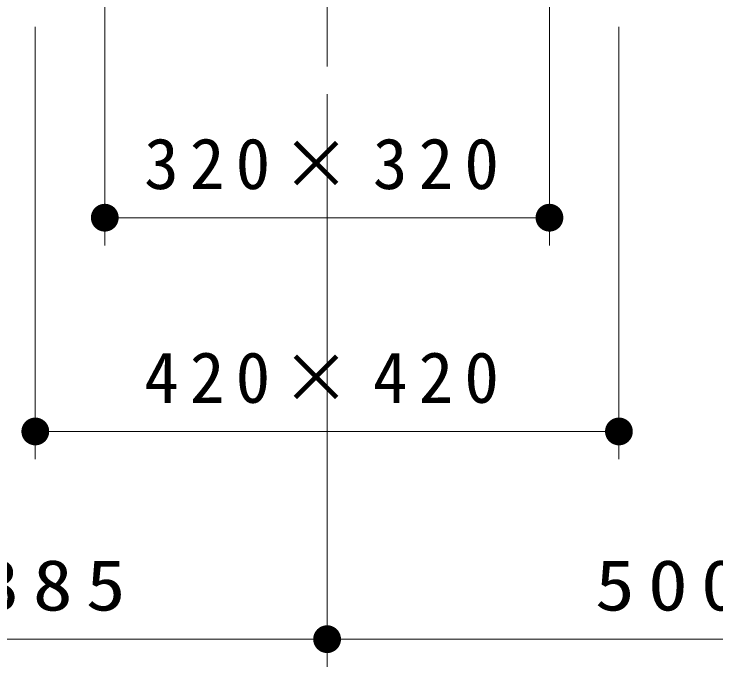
# Model space of a CAD drawing. Units: millimetres on the paper, with parts at other scales. Extents: x -385 to 0, y -12 to 267.
# Drawn here: x -118.94 to -93.68, y 54 to 77.5 of the extents above; entities that cross this region are included whole.
import ezdxf

# ---------------------------------------------------------------- set-up
doc = ezdxf.new("R2010")
doc.units = ezdxf.units.MM
doc.linetypes.add('USER2', pattern=[6, 3, -1, 1, -1])
doc.layers.add('LY_1', color=7, linetype='Continuous', lineweight=25)
doc.styles.add('ＭＳ ゴシック', font='')
doc.styles.get('ＭＳ ゴシック').set_extended_font_data('MS Gothic')

# ---------------------------------------------------------------- blocks, each defined once
blk = doc.blocks.new('filled_dot')
at = {"color": 0, "linetype": 'Continuous', "lineweight": -2, "const_width": 1.25}
blk.add_lwpolyline([(-0.625, 0, 1), (0.625, 0, 1)], format="xyb", close=True, dxfattribs=at)

msp = doc.modelspace()

# ---------------------------------------------------------------- linework, layer by layer
at = {"layer": 'LY_1', "linetype": 'USER2', "lineweight": 13}
msp.add_line((-107.673, 75.608), (-107.673, 95.037), dxfattribs=at)
at = {"layer": 'LY_1', "lineweight": 13}
for p, q in [((-115.673, 83.537), (-115.673, 69.168)), ((-99.673, 83.537), (-99.673, 69.168)), ((-118.173, 77.037), (-118.173, 61.476)), ((-97.173, 77.037), (-97.173, 61.476)), ((-107.673, 74.608), (-107.673, 54.002)), ((-99.673, 70.168), (-115.673, 70.168)), ((-97.173, 62.476), (-118.173, 62.476)), ((-107.673, 61.476), (-107.673, 54.002)), ((-107.673, 55.002), (-126.944, 55.002)), ((-82.673, 55.002), (-107.673, 55.002))]:
    msp.add_line(p, q, dxfattribs=at)

# ---------------------------------------------------------------- block references
at = {"layer": 'LY_1', "lineweight": 13, "xscale": 0.4, "yscale": 0.4}
for p in [(-115.673, 70.168), (-118.173, 62.476), (-107.673, 55.002)]:
    msp.add_blockref('filled_dot', p, dxfattribs=at)
at = {"layer": 'LY_1', "lineweight": 13, "xscale": 0.4, "yscale": 0.4, "rotation": 180}
for p in [(-99.673, 70.168), (-97.173, 62.476), (-107.673, 55.002)]:
    msp.add_blockref('filled_dot', p, dxfattribs=at)

# ---------------------------------------------------------------- texts
at = {"layer": 'LY_1', "char_height": 1.833, "attachment_point": 8, "style": 'ＭＳ ゴシック'}
for s, insert in [('\\T1.32;320×320', (-107.673, 71.168)), ('\\T1.32;420×420', (-107.673, 63.476)), ('\\T1.33;\\W1.15;385', (-117.308, 56.002)), ('\\T1.33;\\W1.15;500', (-95.173, 56.002))]:
    msp.add_mtext(s, dxfattribs=dict(at, insert=insert))

doc.saveas('drawing.dxf')
